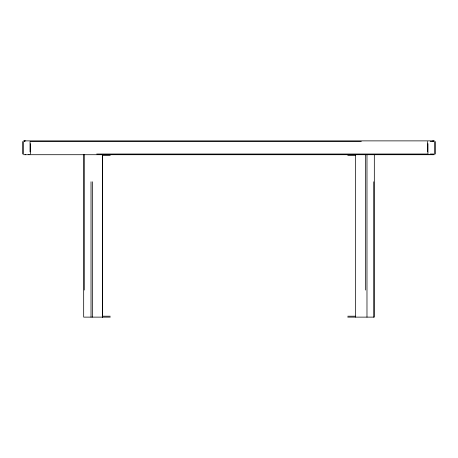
<?xml version="1.0" encoding="UTF-8"?>
<svg xmlns="http://www.w3.org/2000/svg" width="458" height="458" viewBox="0 0 458 458"><rect width="100%" height="100%" fill="white"/><g stroke="black" fill="none" stroke-linecap="round" stroke-linejoin="round"><path stroke-width="0.69" d="M24.6 141.35L25.15 140.875A0.693 0.693 0 0 0 24.881 140.927L24.612 141.247M24.675 141.098L25.013 140.887M429.198 154.581L428.871 154.712M23.593 140.875L434.407 140.875M30.526 141.568L361.316 141.568M430.274 141.568L433.743 141.568M96.684 154.02L427.474 154.02M430.274 154.02L433.743 154.02M23.593 154.712L434.407 154.712M102.437 155.634L110.241 155.634M347.759 155.634L355.563 155.634M102.437 316.203L110.241 316.203M347.759 316.203L355.563 316.203M110.241 317.125L83.682 317.125L83.682 154.712M347.759 317.125L374.318 317.125L374.318 154.712M29.129 154.712L28.802 154.581M432.85 140.875A0.693 0.693 0 0 1 433.119 140.927L433.388 141.247M433.119 140.927L433.4 141.35M435.1 141.568L435.1 154.02M434.9 141.568L434.9 154.02M427.961 143.64L427.961 154.02M427.474 141.568L427.474 151.947M373.745 181.78L373.745 317.125M366.978 154.712L366.978 317.125M365.593 154.712L365.593 290.057M355.563 154.712L355.563 317.125M92.407 181.78L92.407 317.125M91.022 181.78L91.022 317.125M84.255 154.712L84.255 290.057M30.526 143.64L30.526 154.02M30.039 141.568L30.039 151.947M23.1 141.568L23.1 154.02M22.9 141.568L22.9 154.02M25.522 154.712A0.922 0.922 0 0 1 25.121 154.621M432.879 154.621A0.922 0.922 0 0 1 432.478 154.712M102.437 154.712L102.437 317.125L102.437 154.712"/></g></svg>
